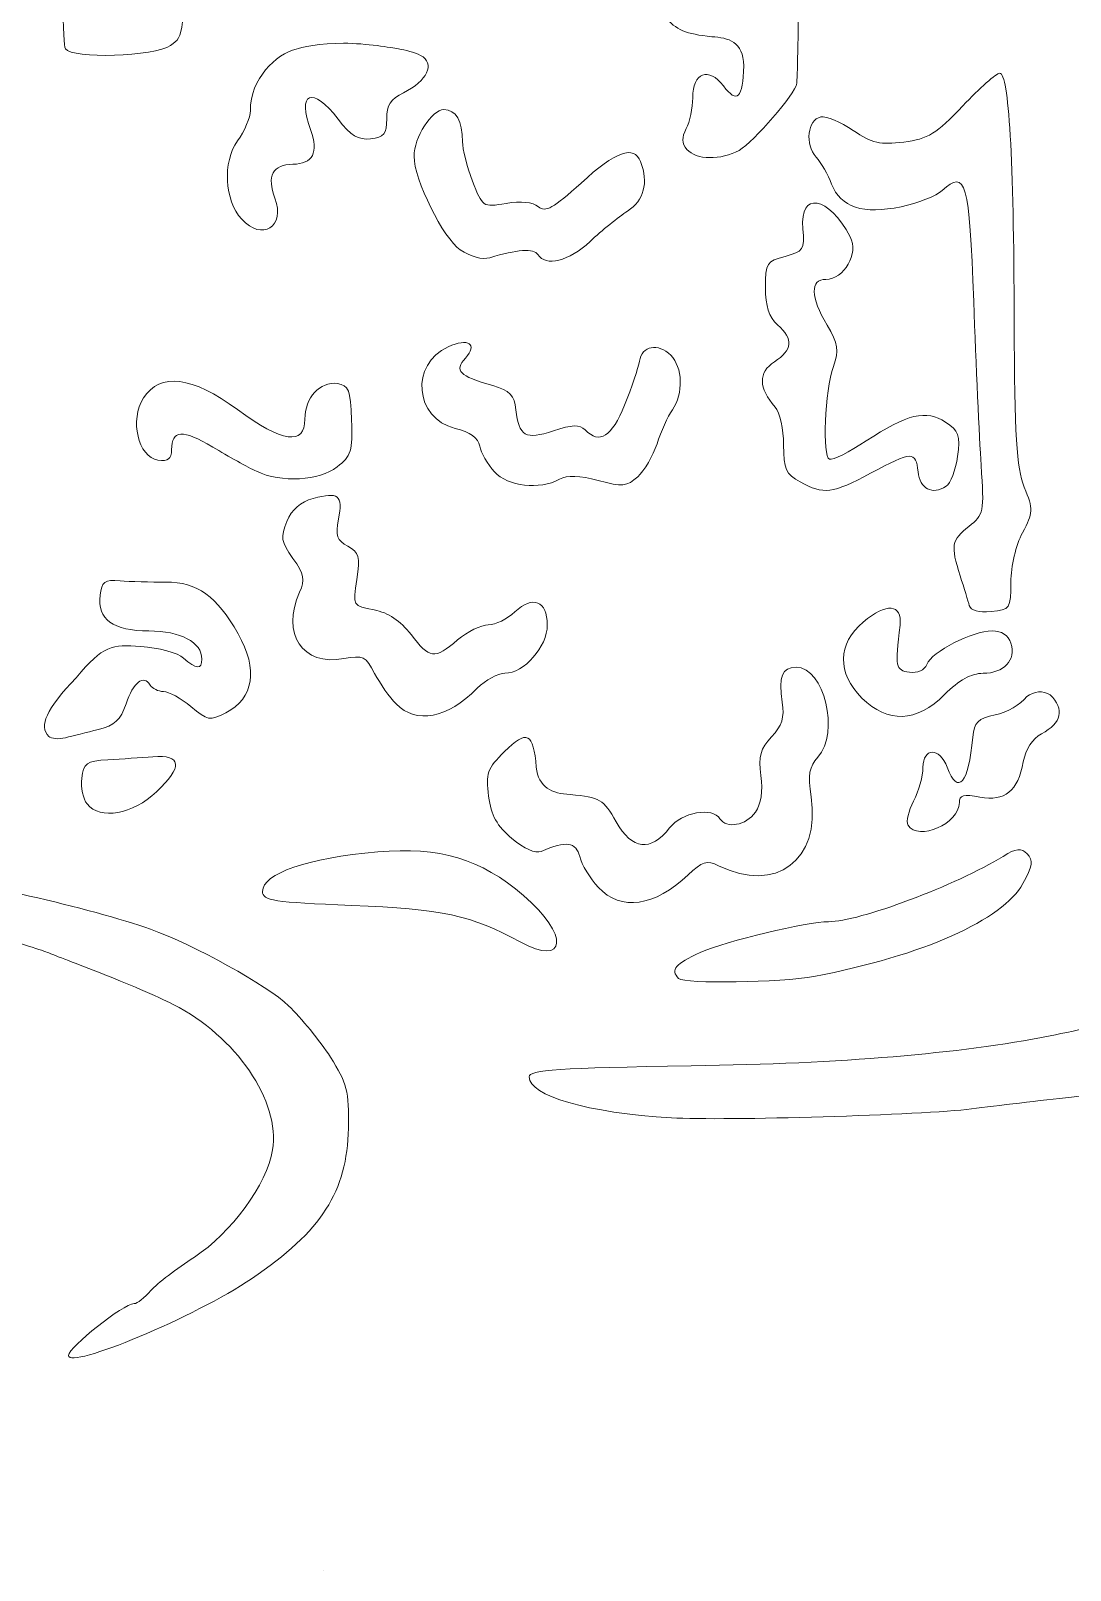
# Model space of a CAD drawing. Header units: millimetres. Extents: x -6423 to -1759, y 6 to 2012.
# Drawn here: x -5835 to -5750.6, y 46.8 to 171.8 of the extents above; entities that cross this region are included whole.
import ezdxf

# ---------------------------------------------------------------- set-up
doc = ezdxf.new("R2010")
doc.units = ezdxf.units.MM
doc.header["$MEASUREMENT"] = 0
doc.layers.add('layer 1', color=7, linetype='Continuous')

msp = doc.modelspace()

# ---------------------------------------------------------------- linework, layer by layer
at = {"layer": 'layer 1', "color": 177, "lineweight": 9}
for points, knots in [([(-5809.8032, 179.829), (-5809.2619, 178.4045), (-5808.9521, 176.4328), (-5808.817, 175.3983), (-5808.817, 175.3983), (-5808.8649, 175.5394), (-5808.1431, 173.6456), (-5809.9993, 173.0188), (-5809.9993, 173.0188), (-5811.7541, 172.4261), (-5812.2944, 175.1845), (-5812.3603, 175.3575), (-5812.3603, 175.3575), (-5814.4569, 180.8478), (-5820.4694, 192.5842), (-5821.9129, 192.9167), (-5821.9129, 192.9167), (-5822.762, 193.1124), (-5822.7747, 192.8994), (-5822.6425, 180.8694), (-5822.6425, 180.8694), (-5822.54, 171.5501), (-5822.5517, 171.4342), (-5823.6656, 170.6539), (-5823.6656, 170.6539), (-5824.9691, 169.741), (-5831.6921, 169.5294), (-5832.2206, 170.3848), (-5832.2206, 170.3848), (-5832.3975, 170.6706), (-5832.5156, 176.3753), (-5832.483, 183.0617), (-5832.483, 183.0617), (-5832.4309, 193.7846), (-5832.3273, 195.2919), (-5831.6045, 195.8347), (-5831.6045, 195.8347), (-5830.614, 196.5781), (-5825.3772, 196.6515), (-5824.0481, 195.9403), (-5824.0481, 195.9403), (-5823.4387, 195.6142), (-5823.0959, 195.6053), (-5823.0959, 195.9162), (-5823.0959, 195.9162), (-5823.0959, 197.0985), (-5824.2275, 201.6635), (-5824.6256, 202.0868), (-5824.6256, 202.0868), (-5824.8674, 202.3442), (-5825.0652, 203.2503), (-5825.0652, 204.1004), (-5825.0652, 204.1004), (-5825.0652, 206.5497), (-5826.9207, 213.1539), (-5828.2423, 215.4093), (-5828.2423, 215.4093), (-5828.906, 216.5416), (-5830.4772, 218.2223), (-5831.7335, 219.144), (-5831.7335, 219.144), (-5834.9574, 221.5086), (-5837.6896, 224.3369), (-5839.6533, 227.3428), (-5839.6533, 227.3428), (-5840.5821, 228.7643), (-5841.5407, 229.9275), (-5841.7835, 229.9275), (-5841.7835, 229.9275), (-5842.0267, 229.9275), (-5844.0059, 227.4349), (-5846.1819, 224.3886), (-5846.1819, 224.3886), (-5848.3579, 221.3427), (-5851.0323, 217.6019), (-5852.1249, 216.0761), (-5852.1249, 216.0761), (-5853.2179, 214.5499), (-5854.1119, 213.0933), (-5854.1119, 212.8387), (-5854.1119, 212.8387), (-5854.1119, 212.5838), (-5854.6905, 211.8387), (-5855.3977, 211.1821), (-5855.3977, 211.1821), (-5856.1053, 210.5256), (-5857.5177, 208.7406), (-5858.5366, 207.2151), (-5858.5366, 207.2151), (-5860.9447, 203.6105), (-5865.9812, 197.6806), (-5866.6346, 197.6806), (-5866.6346, 197.6806), (-5866.915, 197.6806), (-5867.2128, 198.0344), (-5867.2961, 198.4666), (-5867.2961, 198.4666), (-5867.4323, 199.1745), (-5865.8898, 201.6213), (-5859.4133, 210.9733), (-5859.4133, 210.9733), (-5858.2884, 212.598), (-5855.3176, 217.0287), (-5852.8119, 220.8194), (-5852.8119, 220.8194), (-5850.3059, 224.6102), (-5847.1366, 229.3014), (-5845.7682, 231.2441), (-5845.7682, 231.2441), (-5843.0537, 235.0994), (-5843.0172, 235.21), (-5843.8521, 237.0428), (-5843.8521, 237.0428), (-5844.5831, 238.647), (-5845.0539, 238.6243), (-5845.9309, 236.9429), (-5845.9309, 236.9429), (-5847.1086, 234.685), (-5854.1928, 225.366), (-5856.9001, 222.5136), (-5856.9001, 222.5136), (-5860.5239, 218.6952), (-5865.9235, 212.229), (-5867.0136, 210.4018), (-5867.0136, 210.4018), (-5868.1104, 208.5633), (-5869.3034, 207.9834), (-5870.1793, 208.8629), (-5870.1793, 208.8629), (-5870.693, 209.3784), (-5870.3789, 210.148), (-5868.4919, 212.9968), (-5868.4919, 212.9968), (-5867.2167, 214.9222), (-5865.3134, 217.8022), (-5864.2622, 219.3968), (-5864.2622, 219.3968), (-5863.2111, 220.9917), (-5861.7938, 222.8965), (-5861.1128, 223.6296), (-5861.1128, 223.6296), (-5860.4318, 224.3631), (-5858.9655, 226.3005), (-5857.8548, 227.9355), (-5857.8548, 227.9355), (-5851.2748, 237.6179), (-5848.1955, 242.3126), (-5846.7622, 244.8474), (-5846.7622, 244.8474), (-5845.3623, 247.3236), (-5844.9727, 247.6859), (-5843.8499, 247.5551), (-5843.8499, 247.5551), (-5842.8041, 247.4335), (-5842.4901, 247.0719), (-5842.2224, 245.6815), (-5842.2224, 245.6815), (-5841.8413, 243.6995), (-5840.9238, 241.0637), (-5838.7946, 235.835), (-5838.7946, 235.835), (-5836.0075, 228.9895), (-5835.3314, 227.9777), (-5831.4652, 224.8651), (-5831.4652, 224.8651), (-5824.5895, 219.3291), (-5821.552, 214.7875), (-5820.675, 208.7314), (-5820.675, 208.7314), (-5818.9726, 196.9766), (-5818.666, 195.9446), (-5815.8515, 192.5115), (-5815.8515, 192.5115), (-5813.4703, 189.6063), (-5810.7884, 184.7247), (-5810.7877, 183.2946), (-5810.7877, 183.2946), (-5810.7877, 182.8129), (-5810.3446, 181.2534), (-5809.8032, 179.829)], [0, 0, 0, 0, 0.02173913, 0.02173913, 0.02173913, 0.02173913, 0.04347826, 0.04347826, 0.04347826, 0.04347826, 0.06521739, 0.06521739, 0.06521739, 0.06521739, 0.08695652, 0.08695652, 0.08695652, 0.08695652, 0.10869565, 0.10869565, 0.10869565, 0.10869565, 0.13043478, 0.13043478, 0.13043478, 0.13043478, 0.15217391, 0.15217391, 0.15217391, 0.15217391, 0.17391304, 0.17391304, 0.17391304, 0.17391304, 0.19565217, 0.19565217, 0.19565217, 0.19565217, 0.2173913, 0.2173913, 0.2173913, 0.2173913, 0.23913043, 0.23913043, 0.23913043, 0.23913043, 0.26086957, 0.26086957, 0.26086957, 0.26086957, 0.2826087, 0.2826087, 0.2826087, 0.2826087, 0.30434783, 0.30434783, 0.30434783, 0.30434783, 0.32608696, 0.32608696, 0.32608696, 0.32608696, 0.34782609, 0.34782609, 0.34782609, 0.34782609, 0.36956522, 0.36956522, 0.36956522, 0.36956522, 0.39130435, 0.39130435, 0.39130435, 0.39130435, 0.41304348, 0.41304348, 0.41304348, 0.41304348, 0.43478261, 0.43478261, 0.43478261, 0.43478261, 0.45652174, 0.45652174, 0.45652174, 0.45652174, 0.47826087, 0.47826087, 0.47826087, 0.47826087, 0.5, 0.5, 0.5, 0.5, 0.52173913, 0.52173913, 0.52173913, 0.52173913, 0.54347826, 0.54347826, 0.54347826, 0.54347826, 0.56521739, 0.56521739, 0.56521739, 0.56521739, 0.58695652, 0.58695652, 0.58695652, 0.58695652, 0.60869565, 0.60869565, 0.60869565, 0.60869565, 0.63043478, 0.63043478, 0.63043478, 0.63043478, 0.65217391, 0.65217391, 0.65217391, 0.65217391, 0.67391304, 0.67391304, 0.67391304, 0.67391304, 0.69565217, 0.69565217, 0.69565217, 0.69565217, 0.7173913, 0.7173913, 0.7173913, 0.7173913, 0.73913043, 0.73913043, 0.73913043, 0.73913043, 0.76086957, 0.76086957, 0.76086957, 0.76086957, 0.7826087, 0.7826087, 0.7826087, 0.7826087, 0.80434783, 0.80434783, 0.80434783, 0.80434783, 0.82608696, 0.82608696, 0.82608696, 0.82608696, 0.84782609, 0.84782609, 0.84782609, 0.84782609, 0.86956522, 0.86956522, 0.86956522, 0.86956522, 0.89130435, 0.89130435, 0.89130435, 0.89130435, 0.91304348, 0.91304348, 0.91304348, 0.91304348, 0.93478261, 0.93478261, 0.93478261, 0.93478261, 0.95652174, 0.95652174, 0.95652174, 0.95652174, 1, 1, 1, 1]), ([(-5781.7151, 162.2028), (-5782.1427, 162.7175), (-5782.159, 163.1773), (-5781.7758, 163.8934), (-5781.7758, 163.8934), (-5781.4861, 164.4344), (-5781.2493, 165.5632), (-5781.2493, 166.4019), (-5781.2493, 166.4019), (-5781.2493, 168.4357), (-5779.9461, 168.9391), (-5778.7582, 167.3644), (-5778.7582, 167.3644), (-5777.6354, 165.8758), (-5777.1611, 166.3463), (-5777.1072, 169.0019), (-5777.1072, 169.0019), (-5777.1533, 170.9609), (-5778.3136, 171.2782), (-5779.7083, 171.3612), (-5779.7083, 171.3612), (-5781.7977, 171.571), (-5782.5975, 171.9121), (-5783.5235, 172.9887), (-5783.5235, 172.9887), (-5785.1968, 174.9339), (-5785.0507, 176.5551), (-5783.0952, 177.7473), (-5783.0952, 177.7473), (-5780.1322, 179.5542), (-5777.7432, 178.6708), (-5779.7671, 176.5168), (-5779.7671, 176.5168), (-5780.128, 176.1325), (-5780.3279, 176.0712), (-5780.3223, 175.4082), (-5780.3223, 175.4082), (-5780.2701, 175.0169), (-5780.0128, 174.6694), (-5779.5941, 174.5415), (-5779.5941, 174.5415), (-5778.9035, 174.0887), (-5778.141, 173.8406), (-5777.8999, 173.9898), (-5777.8999, 173.9898), (-5777.6588, 174.1387), (-5777.3235, 176.3601), (-5777.1547, 178.926), (-5777.1547, 178.926), (-5776.4953, 188.9657), (-5770.4935, 200.767), (-5761.0643, 210.5638), (-5761.0643, 210.5638), (-5755.4531, 216.3941), (-5754.2421, 217.3945), (-5753.5873, 216.7397), (-5753.5873, 216.7397), (-5752.8113, 215.9637), (-5753.5164, 213.8353), (-5755.1408, 212.0496), (-5755.1408, 212.0496), (-5760.4417, 206.2218), (-5766.9718, 197.4942), (-5766.9718, 196.2374), (-5766.9718, 196.2374), (-5766.9718, 196.1073), (-5767.6223, 194.8977), (-5768.4175, 193.5492), (-5768.4175, 193.5492), (-5769.2123, 192.201), (-5770.4719, 189.2557), (-5771.216, 187.0046), (-5771.216, 187.0046), (-5772.4291, 183.3351), (-5772.5766, 182.1467), (-5772.6418, 175.5266), (-5772.6418, 175.5266), (-5772.6815, 171.465), (-5772.7517, 167.8859), (-5772.7971, 167.5732), (-5772.7971, 167.5732), (-5772.9212, 166.7174), (-5776.2876, 162.8111), (-5777.4887, 162.1283), (-5777.4887, 162.1283), (-5778.928, 161.3108), (-5781.0054, 161.3473), (-5781.7151, 162.2028)], [0, 0, 0, 0, 0.04347826, 0.04347826, 0.04347826, 0.04347826, 0.08695652, 0.08695652, 0.08695652, 0.08695652, 0.13043478, 0.13043478, 0.13043478, 0.13043478, 0.17391304, 0.17391304, 0.17391304, 0.17391304, 0.2173913, 0.2173913, 0.2173913, 0.2173913, 0.26086957, 0.26086957, 0.26086957, 0.26086957, 0.30434783, 0.30434783, 0.30434783, 0.30434783, 0.34782609, 0.34782609, 0.34782609, 0.34782609, 0.39130435, 0.39130435, 0.39130435, 0.39130435, 0.43478261, 0.43478261, 0.43478261, 0.43478261, 0.47826087, 0.47826087, 0.47826087, 0.47826087, 0.52173913, 0.52173913, 0.52173913, 0.52173913, 0.56521739, 0.56521739, 0.56521739, 0.56521739, 0.60869565, 0.60869565, 0.60869565, 0.60869565, 0.65217391, 0.65217391, 0.65217391, 0.65217391, 0.69565217, 0.69565217, 0.69565217, 0.69565217, 0.73913043, 0.73913043, 0.73913043, 0.73913043, 0.7826087, 0.7826087, 0.7826087, 0.7826087, 0.82608696, 0.82608696, 0.82608696, 0.82608696, 0.86956522, 0.86956522, 0.86956522, 0.86956522, 0.91304348, 0.91304348, 0.91304348, 0.91304348, 1, 1, 1, 1]), ([(-5815.1946, 158.2316), (-5814.3215, 155.935), (-5816.2511, 154.7212), (-5817.8921, 156.5342), (-5817.8921, 156.5342), (-5819.2949, 158.0844), (-5819.4601, 161.1648), (-5818.2328, 162.8884), (-5818.2328, 162.8884), (-5817.6581, 163.6952), (-5817.1884, 164.8052), (-5817.1884, 165.3551), (-5817.1884, 165.3551), (-5817.1884, 167.9302), (-5815.1305, 169.9538), (-5813.4607, 170.3572), (-5813.4607, 170.3572), (-5813.1668, 170.471), (-5811.4524, 170.8482), (-5809.6253, 170.8322), (-5809.6253, 170.8322), (-5807.7304, 170.8156), (-5805.7345, 170.4738), (-5805.1648, 170.3785), (-5805.1648, 170.3785), (-5804.598, 170.2554), (-5803.8652, 170.1122), (-5803.3646, 169.8442), (-5803.3646, 169.8442), (-5802.1412, 169.1894), (-5802.8035, 167.7469), (-5804.7611, 166.8018), (-5804.7611, 166.8018), (-5805.7845, 166.3076), (-5806.111, 165.7954), (-5806.111, 164.6843), (-5806.111, 164.6843), (-5806.111, 163.4645), (-5806.3301, 163.1933), (-5807.4185, 163.0674), (-5807.4185, 163.0674), (-5808.4309, 162.9504), (-5809.0272, 163.3113), (-5810.0617, 164.6673), (-5810.0617, 164.6673), (-5812.1345, 167.385), (-5813.4536, 166.8376), (-5812.2788, 163.7474), (-5812.2788, 163.7474), (-5811.6077, 161.9826), (-5812.1299, 161.0035), (-5813.7418, 161.0035), (-5813.7418, 161.0035), (-5815.3619, 161.0035), (-5815.8756, 160.0229), (-5815.1946, 158.2316)], [0, 0, 0, 0, 0.06666667, 0.06666667, 0.06666667, 0.06666667, 0.13333333, 0.13333333, 0.13333333, 0.13333333, 0.2, 0.2, 0.2, 0.2, 0.26666667, 0.26666667, 0.26666667, 0.26666667, 0.33333333, 0.33333333, 0.33333333, 0.33333333, 0.4, 0.4, 0.4, 0.4, 0.46666667, 0.46666667, 0.46666667, 0.46666667, 0.53333333, 0.53333333, 0.53333333, 0.53333333, 0.6, 0.6, 0.6, 0.6, 0.66666667, 0.66666667, 0.66666667, 0.66666667, 0.73333333, 0.73333333, 0.73333333, 0.73333333, 0.8, 0.8, 0.8, 0.8, 0.86666667, 0.86666667, 0.86666667, 0.86666667, 1, 1, 1, 1]), ([(-5757.0062, 124.6638), (-5758.0219, 124.5659), (-5758.6731, 124.7464), (-5758.7826, 125.1558), (-5758.7826, 125.1558), (-5758.878, 125.5118), (-5759.2088, 126.5941), (-5759.5179, 127.5608), (-5759.5179, 127.5608), (-5760.312, 130.0456), (-5760.2397, 130.4582), (-5758.816, 131.5781), (-5758.816, 131.5781), (-5757.5982, 132.5364), (-5757.5621, 132.7172), (-5757.8198, 136.5725), (-5757.8198, 136.5725), (-5757.9666, 138.7722), (-5758.2388, 144.7467), (-5758.4242, 149.8492), (-5758.4242, 149.8492), (-5758.7794, 159.6156), (-5759.0592, 160.6025), (-5760.9799, 158.8644), (-5760.9799, 158.8644), (-5761.4546, 158.4347), (-5762.957, 157.8444), (-5764.3183, 157.5523), (-5764.3183, 157.5523), (-5767.3926, 156.8929), (-5769.2481, 157.4977), (-5769.9692, 159.3936), (-5769.9692, 159.3936), (-5770.2538, 160.1427), (-5770.8214, 161.1251), (-5771.2305, 161.5771), (-5771.2305, 161.5771), (-5772.159, 162.603), (-5771.9197, 164.634), (-5770.8459, 164.8385), (-5770.8459, 164.8385), (-5770.4042, 164.9226), (-5769.2208, 164.4337), (-5768.2158, 163.7516), (-5768.2158, 163.7516), (-5766.6804, 162.7097), (-5766.0221, 162.558), (-5764.0957, 162.8022), (-5764.0957, 162.8022), (-5762.1253, 163.0518), (-5761.4524, 163.4652), (-5759.3119, 165.7404), (-5759.3119, 165.7404), (-5757.9417, 167.1967), (-5756.5889, 168.3879), (-5756.3053, 168.3879), (-5756.3053, 168.3879), (-5755.5655, 168.3879), (-5755.1663, 161.5632), (-5755.1277, 148.2581), (-5755.1277, 148.2581), (-5755.1004, 138.9218), (-5754.9454, 136.3725), (-5754.3084, 134.7804), (-5754.3084, 134.7804), (-5753.5706, 132.9363), (-5753.5802, 132.7101), (-5754.4629, 131.0645), (-5754.4629, 131.0645), (-5754.9947, 130.0732), (-5755.4028, 128.3365), (-5755.4028, 127.0652), (-5755.4028, 127.0652), (-5755.4028, 124.8889), (-5755.4531, 124.8134), (-5757.0062, 124.6638)], [0, 0, 0, 0, 0.05, 0.05, 0.05, 0.05, 0.1, 0.1, 0.1, 0.1, 0.15, 0.15, 0.15, 0.15, 0.2, 0.2, 0.2, 0.2, 0.25, 0.25, 0.25, 0.25, 0.3, 0.3, 0.3, 0.3, 0.35, 0.35, 0.35, 0.35, 0.4, 0.4, 0.4, 0.4, 0.45, 0.45, 0.45, 0.45, 0.5, 0.5, 0.5, 0.5, 0.55, 0.55, 0.55, 0.55, 0.6, 0.6, 0.6, 0.6, 0.65, 0.65, 0.65, 0.65, 0.7, 0.7, 0.7, 0.7, 0.75, 0.75, 0.75, 0.75, 0.8, 0.8, 0.8, 0.8, 0.85, 0.85, 0.85, 0.85, 0.9, 0.9, 0.9, 0.9, 1, 1, 1, 1]), ([(-5797.7418, 153.4074), (-5798.3313, 153.2259), (-5799.291, 153.4822), (-5800.134, 154.0462), (-5800.134, 154.0462), (-5801.5223, 154.9757), (-5803.8886, 159.7574), (-5803.8936, 161.643), (-5803.8936, 161.643), (-5803.8982, 163.1592), (-5802.4458, 165.4341), (-5801.4741, 165.4341), (-5801.4741, 165.4341), (-5800.4892, 165.4341), (-5799.9571, 164.5191), (-5799.9571, 162.8256), (-5799.9571, 162.8256), (-5799.9571, 162.2478), (-5799.5895, 160.8124), (-5799.1403, 159.6358), (-5799.1403, 159.6358), (-5798.3317, 157.5179), (-5798.3047, 157.5002), (-5796.4156, 157.8193), (-5796.4156, 157.8193), (-5795.2014, 158.0245), (-5794.2477, 157.926), (-5793.7925, 157.5481), (-5793.7925, 157.5481), (-5793.2073, 157.0627), (-5792.5762, 157.4126), (-5790.3237, 159.4713), (-5790.3237, 159.4713), (-5787.5025, 162.0496), (-5786.0143, 162.5846), (-5785.4868, 161.2091), (-5785.4868, 161.2091), (-5784.8288, 159.4947), (-5785.2042, 158.0614), (-5786.5372, 157.1992), (-5786.5372, 157.1992), (-5787.2792, 156.7192), (-5788.6546, 155.6064), (-5789.5934, 154.7262), (-5789.5934, 154.7262), (-5791.3007, 153.1263), (-5793.2044, 152.6498), (-5793.8326, 153.6658), (-5793.8326, 153.6658), (-5794.1481, 154.1767), (-5795.5435, 154.0845), (-5797.7418, 153.4074)], [0, 0, 0, 0, 0.07142857, 0.07142857, 0.07142857, 0.07142857, 0.14285714, 0.14285714, 0.14285714, 0.14285714, 0.21428571, 0.21428571, 0.21428571, 0.21428571, 0.28571429, 0.28571429, 0.28571429, 0.28571429, 0.35714286, 0.35714286, 0.35714286, 0.35714286, 0.42857143, 0.42857143, 0.42857143, 0.42857143, 0.5, 0.5, 0.5, 0.5, 0.57142857, 0.57142857, 0.57142857, 0.57142857, 0.64285714, 0.64285714, 0.64285714, 0.64285714, 0.71428571, 0.71428571, 0.71428571, 0.71428571, 0.78571429, 0.78571429, 0.78571429, 0.78571429, 0.85714286, 0.85714286, 0.85714286, 0.85714286, 1, 1, 1, 1]), ([(-5766.8045, 135.8953), (-5769.9213, 134.232), (-5770.5892, 134.1497), (-5772.5107, 135.1924), (-5772.5107, 135.1924), (-5773.6876, 135.8308), (-5773.8645, 136.2254), (-5773.8645, 138.2106), (-5773.8645, 138.2106), (-5773.8645, 139.467), (-5774.1705, 140.8447), (-5774.5448, 141.2718), (-5774.5448, 141.2718), (-5775.9143, 142.837), (-5775.9384, 144.0827), (-5774.6157, 144.9495), (-5774.6157, 144.9495), (-5773.1158, 145.9322), (-5773.0438, 146.7689), (-5774.3569, 147.9568), (-5774.3569, 147.9568), (-5775.0518, 148.5861), (-5775.3414, 149.4734), (-5775.3414, 150.973), (-5775.3414, 150.973), (-5775.3414, 152.9561), (-5775.2347, 153.1263), (-5773.7415, 153.518), (-5773.7415, 153.518), (-5772.2579, 153.9076), (-5772.1533, 154.07), (-5772.3029, 155.7482), (-5772.3029, 155.7482), (-5772.5787, 158.836), (-5770.24, 158.4421), (-5768.4515, 155.0998), (-5768.4515, 155.0998), (-5767.7407, 153.7718), (-5768.9578, 151.6494), (-5770.4297, 151.6494), (-5770.4297, 151.6494), (-5771.7272, 151.6494), (-5771.6924, 150.2271), (-5770.3386, 147.9324), (-5770.3386, 147.9324), (-5769.4339, 146.3991), (-5769.3559, 145.8961), (-5769.8185, 144.5812), (-5769.8185, 144.5812), (-5770.5219, 142.581), (-5770.7466, 137.2354), (-5770.1354, 137.0319), (-5770.1354, 137.0319), (-5769.8767, 136.9454), (-5768.5327, 137.6204), (-5767.1494, 138.5318), (-5767.1494, 138.5318), (-5763.8376, 140.7128), (-5762.277, 141.0811), (-5760.708, 140.053), (-5760.708, 140.053), (-5759.6303, 139.3469), (-5759.5055, 138.9863), (-5759.738, 137.2517), (-5759.738, 137.2517), (-5759.8848, 136.157), (-5760.2989, 135.0718), (-5760.6576, 134.8403), (-5760.6576, 134.8403), (-5761.7899, 134.1108), (-5762.7819, 134.6237), (-5762.9432, 136.0226), (-5762.9432, 136.0226), (-5763.1388, 137.7161), (-5763.4093, 137.7072), (-5766.8045, 135.8953)], [0, 0, 0, 0, 0.05, 0.05, 0.05, 0.05, 0.1, 0.1, 0.1, 0.1, 0.15, 0.15, 0.15, 0.15, 0.2, 0.2, 0.2, 0.2, 0.25, 0.25, 0.25, 0.25, 0.3, 0.3, 0.3, 0.3, 0.35, 0.35, 0.35, 0.35, 0.4, 0.4, 0.4, 0.4, 0.45, 0.45, 0.45, 0.45, 0.5, 0.5, 0.5, 0.5, 0.55, 0.55, 0.55, 0.55, 0.6, 0.6, 0.6, 0.6, 0.65, 0.65, 0.65, 0.65, 0.7, 0.7, 0.7, 0.7, 0.75, 0.75, 0.75, 0.75, 0.8, 0.8, 0.8, 0.8, 0.85, 0.85, 0.85, 0.85, 0.9, 0.9, 0.9, 0.9, 1, 1, 1, 1]), ([(-5792.0718, 135.4075), (-5793.7163, 134.5273), (-5796.2564, 134.8208), (-5797.3607, 136.0184), (-5797.3607, 136.0184), (-5797.9222, 136.6278), (-5798.4618, 137.569), (-5798.5593, 138.1107), (-5798.5593, 138.1107), (-5798.6791, 138.7747), (-5799.3275, 139.2416), (-5800.5513, 139.545), (-5800.5513, 139.545), (-5803.8546, 140.3632), (-5804.2297, 144.7584), (-5801.1178, 146.1761), (-5801.1178, 146.1761), (-5799.4845, 146.9206), (-5798.6791, 146.3895), (-5799.7111, 145.2494), (-5799.7111, 145.2494), (-5800.647, 144.215), (-5800.268, 143.8339), (-5797.4957, 143.0206), (-5797.4957, 143.0206), (-5796.0908, 142.6087), (-5795.7427, 142.245), (-5795.6115, 141.0517), (-5795.6115, 141.0517), (-5795.3744, 138.8934), (-5794.8401, 138.5932), (-5792.5723, 139.3415), (-5792.5723, 139.3415), (-5791.0462, 139.8453), (-5790.4375, 139.8648), (-5789.9975, 139.4252), (-5789.9975, 139.4252), (-5788.8039, 138.2316), (-5787.835, 138.8378), (-5786.7889, 141.4338), (-5786.7889, 141.4338), (-5786.216, 142.8554), (-5785.6743, 144.4589), (-5785.585, 144.9974), (-5785.585, 144.9974), (-5785.3761, 146.2566), (-5784.056, 146.5086), (-5783.0321, 145.4848), (-5783.0321, 145.4848), (-5782.0597, 144.5124), (-5781.9966, 142.3666), (-5782.9024, 141.051), (-5782.9024, 141.051), (-5783.27, 140.5171), (-5783.8323, 139.2759), (-5784.1517, 138.2932), (-5784.1517, 138.2932), (-5784.4711, 137.3106), (-5785.1773, 136.1042), (-5785.7207, 135.6125), (-5785.7207, 135.6125), (-5786.5953, 134.8208), (-5786.9629, 134.7861), (-5788.9262, 135.3111), (-5788.9262, 135.3111), (-5790.4545, 135.7202), (-5791.4319, 135.75), (-5792.0718, 135.4075)], [0, 0, 0, 0, 0.05555556, 0.05555556, 0.05555556, 0.05555556, 0.11111111, 0.11111111, 0.11111111, 0.11111111, 0.16666667, 0.16666667, 0.16666667, 0.16666667, 0.22222222, 0.22222222, 0.22222222, 0.22222222, 0.27777778, 0.27777778, 0.27777778, 0.27777778, 0.33333333, 0.33333333, 0.33333333, 0.33333333, 0.38888889, 0.38888889, 0.38888889, 0.38888889, 0.44444444, 0.44444444, 0.44444444, 0.44444444, 0.5, 0.5, 0.5, 0.5, 0.55555556, 0.55555556, 0.55555556, 0.55555556, 0.61111111, 0.61111111, 0.61111111, 0.61111111, 0.66666667, 0.66666667, 0.66666667, 0.66666667, 0.72222222, 0.72222222, 0.72222222, 0.72222222, 0.77777778, 0.77777778, 0.77777778, 0.77777778, 0.83333333, 0.83333333, 0.83333333, 0.83333333, 0.88888889, 0.88888889, 0.88888889, 0.88888889, 1, 1, 1, 1]), ([(-5810.1372, 136.4069), (-5811.5712, 135.2789), (-5814.6763, 135.114), (-5816.696, 136.0588), (-5816.696, 136.0588), (-5817.3727, 136.3754), (-5818.9723, 137.2606), (-5820.2503, 138.0259), (-5820.2503, 138.0259), (-5822.6999, 139.4933), (-5823.5883, 139.4334), (-5823.5883, 137.8012), (-5823.5883, 137.8012), (-5823.5883, 137.0564), (-5823.8624, 136.8504), (-5824.6958, 136.9688), (-5824.6958, 136.9688), (-5826.3049, 137.1971), (-5827.0189, 140.2636), (-5825.871, 142.0156), (-5825.871, 142.0156), (-5824.5051, 144.1001), (-5821.9108, 143.7775), (-5818.2257, 141.0644), (-5818.2257, 141.0644), (-5814.5976, 138.3939), (-5812.7574, 138.1334), (-5812.7574, 140.2909), (-5812.7574, 140.2909), (-5812.7574, 142.0432), (-5811.5297, 143.3854), (-5810.1113, 143.183), (-5810.1113, 143.183), (-5809.1985, 143.0529), (-5809.052, 142.6753), (-5808.9631, 140.2221), (-5808.9631, 140.2221), (-5808.8723, 137.7211), (-5809.0017, 137.2999), (-5810.1372, 136.4069)], [0, 0, 0, 0, 0.09090909, 0.09090909, 0.09090909, 0.09090909, 0.18181818, 0.18181818, 0.18181818, 0.18181818, 0.27272727, 0.27272727, 0.27272727, 0.27272727, 0.36363636, 0.36363636, 0.36363636, 0.36363636, 0.45454545, 0.45454545, 0.45454545, 0.45454545, 0.54545455, 0.54545455, 0.54545455, 0.54545455, 0.63636364, 0.63636364, 0.63636364, 0.63636364, 0.72727273, 0.72727273, 0.72727273, 0.72727273, 0.81818182, 0.81818182, 0.81818182, 0.81818182, 1, 1, 1, 1]), ([(-5798.7596, 118.4297), (-5801.2092, 115.9797), (-5803.688, 115.5026), (-5805.3464, 117.1613), (-5805.3464, 117.1613), (-5805.8735, 117.6885), (-5806.6591, 118.8041), (-5807.0916, 119.6408), (-5807.0916, 119.6408), (-5807.8052, 121.0209), (-5808.0367, 121.1325), (-5809.5817, 120.8425), (-5809.5817, 120.8425), (-5812.9573, 120.2094), (-5814.7277, 122.8551), (-5813.1885, 126.2332), (-5813.1885, 126.2332), (-5812.7248, 127.251), (-5812.8127, 127.6977), (-5813.7309, 128.987), (-5813.7309, 128.987), (-5814.6948, 130.3409), (-5814.7543, 130.7014), (-5814.224, 131.9816), (-5814.224, 131.9816), (-5813.8198, 132.9572), (-5813.1137, 133.5747), (-5812.0817, 133.8551), (-5812.0817, 133.8551), (-5810.0223, 134.4149), (-5809.6579, 134.1171), (-5810.0227, 132.173), (-5810.0227, 132.173), (-5810.2762, 130.8223), (-5810.145, 130.4338), (-5809.2793, 129.9704), (-5809.2793, 129.9704), (-5808.3643, 129.4809), (-5808.2696, 129.1292), (-5808.5493, 127.2634), (-5808.5493, 127.2634), (-5808.8709, 125.1193), (-5808.8705, 125.1186), (-5807.1412, 124.7942), (-5807.1412, 124.7942), (-5805.9806, 124.5766), (-5804.9918, 123.9197), (-5804.1361, 122.7977), (-5804.1361, 122.7977), (-5802.6117, 120.7989), (-5802.2596, 120.7578), (-5800.3598, 122.3566), (-5800.3598, 122.3566), (-5799.5551, 123.0334), (-5798.4299, 123.5875), (-5797.8588, 123.5875), (-5797.8588, 123.5875), (-5797.2877, 123.5875), (-5796.3191, 124.0586), (-5795.7062, 124.6344), (-5795.7062, 124.6344), (-5794.246, 126.006), (-5793.0647, 125.5348), (-5793.0647, 123.5804), (-5793.0647, 123.5804), (-5793.0647, 121.8075), (-5794.9571, 119.6489), (-5796.5109, 119.6489), (-5796.5109, 119.6489), (-5797.0771, 119.6489), (-5798.0892, 119.1001), (-5798.7596, 118.4297)], [0, 0, 0, 0, 0.05263158, 0.05263158, 0.05263158, 0.05263158, 0.10526316, 0.10526316, 0.10526316, 0.10526316, 0.15789474, 0.15789474, 0.15789474, 0.15789474, 0.21052632, 0.21052632, 0.21052632, 0.21052632, 0.26315789, 0.26315789, 0.26315789, 0.26315789, 0.31578947, 0.31578947, 0.31578947, 0.31578947, 0.36842105, 0.36842105, 0.36842105, 0.36842105, 0.42105263, 0.42105263, 0.42105263, 0.42105263, 0.47368421, 0.47368421, 0.47368421, 0.47368421, 0.52631579, 0.52631579, 0.52631579, 0.52631579, 0.57894737, 0.57894737, 0.57894737, 0.57894737, 0.63157895, 0.63157895, 0.63157895, 0.63157895, 0.68421053, 0.68421053, 0.68421053, 0.68421053, 0.73684211, 0.73684211, 0.73684211, 0.73684211, 0.78947368, 0.78947368, 0.78947368, 0.78947368, 0.84210526, 0.84210526, 0.84210526, 0.84210526, 0.89473684, 0.89473684, 0.89473684, 0.89473684, 1, 1, 1, 1]), ([(-5832.2096, 114.4171), (-5832.7545, 114.2774), (-5833.3639, 114.327), (-5833.5635, 114.5266), (-5833.5635, 114.5266), (-5834.4058, 115.3689), (-5833.7752, 116.7217), (-5831.3422, 119.2919), (-5831.3422, 119.2919), (-5829.1254, 121.9525), (-5828.4345, 121.9816), (-5826.1011, 121.8316), (-5826.1011, 121.8316), (-5824.6402, 121.7267), (-5823.0718, 121.3034), (-5822.6163, 120.8911), (-5822.6163, 120.8911), (-5821.5939, 119.9658), (-5821.1266, 119.9382), (-5821.1266, 120.8035), (-5821.1266, 120.8035), (-5821.1266, 122.1624), (-5822.8814, 123.0951), (-5825.4382, 123.0951), (-5825.4382, 123.0951), (-5828.3515, 123.0951), (-5829.627, 124.0264), (-5829.3998, 125.9879), (-5829.3998, 125.9879), (-5829.2715, 127.0936), (-5829.0371, 127.2627), (-5827.773, 127.1624), (-5827.773, 127.1624), (-5826.9608, 127.0979), (-5825.2857, 127.0514), (-5824.051, 127.0596), (-5824.051, 127.0596), (-5821.5159, 127.0755), (-5819.8972, 125.9195), (-5818.1828, 122.8668), (-5818.1828, 122.8668), (-5816.5425, 119.9463), (-5816.9058, 117.6133), (-5819.1843, 116.4349), (-5819.1843, 116.4349), (-5820.4747, 115.7677), (-5820.6682, 115.8025), (-5822.0267, 116.9454), (-5822.0267, 116.9454), (-5822.8283, 117.62), (-5823.8269, 118.172), (-5824.2456, 118.172), (-5824.2456, 118.172), (-5824.6646, 118.172), (-5825.1514, 118.4053), (-5825.3276, 118.6903), (-5825.3276, 118.6903), (-5825.8707, 119.5691), (-5826.6938, 118.9303), (-5827.2866, 117.1698), (-5827.2866, 117.1698), (-5827.7311, 115.8493), (-5828.2143, 115.4005), (-5829.5359, 115.0796), (-5829.5359, 115.0796), (-5830.4616, 114.8545), (-5831.6651, 114.5564), (-5832.2096, 114.4171)], [0, 0, 0, 0, 0.05555556, 0.05555556, 0.05555556, 0.05555556, 0.11111111, 0.11111111, 0.11111111, 0.11111111, 0.16666667, 0.16666667, 0.16666667, 0.16666667, 0.22222222, 0.22222222, 0.22222222, 0.22222222, 0.27777778, 0.27777778, 0.27777778, 0.27777778, 0.33333333, 0.33333333, 0.33333333, 0.33333333, 0.38888889, 0.38888889, 0.38888889, 0.38888889, 0.44444444, 0.44444444, 0.44444444, 0.44444444, 0.5, 0.5, 0.5, 0.5, 0.55555556, 0.55555556, 0.55555556, 0.55555556, 0.61111111, 0.61111111, 0.61111111, 0.61111111, 0.66666667, 0.66666667, 0.66666667, 0.66666667, 0.72222222, 0.72222222, 0.72222222, 0.72222222, 0.77777778, 0.77777778, 0.77777778, 0.77777778, 0.83333333, 0.83333333, 0.83333333, 0.83333333, 0.88888889, 0.88888889, 0.88888889, 0.88888889, 1, 1, 1, 1]), ([(-5760.7853, 117.926), (-5763.0619, 115.6493), (-5765.4105, 115.5501), (-5767.5021, 117.6417), (-5767.5021, 117.6417), (-5769.5324, 119.6719), (-5769.4924, 122.0518), (-5767.3986, 123.8133), (-5767.3986, 123.8133), (-5765.519, 125.3948), (-5764.2049, 125.2888), (-5764.4091, 123.5719), (-5764.4091, 123.5719), (-5764.8206, 120.1115), (-5764.7781, 119.8981), (-5763.6469, 119.7375), (-5763.6469, 119.7375), (-5762.9708, 119.6415), (-5762.4178, 119.8903), (-5762.2324, 120.3739), (-5762.2324, 120.3739), (-5761.8428, 121.3888), (-5758.5196, 123.0951), (-5756.9325, 123.0951), (-5756.9325, 123.0951), (-5756.138, 123.0951), (-5755.6041, 122.7448), (-5755.3953, 122.0869), (-5755.3953, 122.0869), (-5754.9624, 120.7231), (-5755.9611, 119.6489), (-5757.662, 119.6489), (-5757.662, 119.6489), (-5758.6057, 119.6489), (-5759.6239, 119.0874), (-5760.7853, 117.926)], [0, 0, 0, 0, 0.1, 0.1, 0.1, 0.1, 0.2, 0.2, 0.2, 0.2, 0.3, 0.3, 0.3, 0.3, 0.4, 0.4, 0.4, 0.4, 0.5, 0.5, 0.5, 0.5, 0.6, 0.6, 0.6, 0.6, 0.7, 0.7, 0.7, 0.7, 0.8, 0.8, 0.8, 0.8, 1, 1, 1, 1]), ([(-5781.6244, 103.2741), (-5784.3318, 100.6915), (-5787.1061, 100.3044), (-5788.9156, 102.2563), (-5788.9156, 102.2563), (-5789.5859, 102.9799), (-5790.2691, 104.1079), (-5790.4336, 104.7631), (-5790.4336, 104.7631), (-5790.7328, 105.9546), (-5791.5063, 106.0574), (-5793.5653, 105.1803), (-5793.5653, 105.1803), (-5794.0155, 104.9885), (-5794.9578, 105.4037), (-5795.9373, 106.2247), (-5795.9373, 106.2247), (-5797.1522, 107.2436), (-5797.6315, 108.1093), (-5797.8368, 109.6556), (-5797.8368, 109.6556), (-5798.0818, 111.503), (-5797.9435, 111.8922), (-5796.5425, 113.2933), (-5796.5425, 113.2933), (-5794.7366, 115.0988), (-5794.1814, 114.8247), (-5793.9592, 112.0181), (-5793.9592, 112.0181), (-5793.7957, 110.3888), (-5792.6893, 109.8687), (-5791.1961, 109.8028), (-5791.1961, 109.8028), (-5788.7663, 109.573), (-5788.5132, 109.4227), (-5787.4716, 107.5871), (-5787.4716, 107.5871), (-5786.1649, 105.2842), (-5784.6856, 105.1179), (-5783.1275, 107.0989), (-5783.1275, 107.0989), (-5782.1349, 108.3606), (-5779.6366, 108.8087), (-5779.034, 107.8335), (-5779.034, 107.8335), (-5778.5157, 106.9951), (-5776.9098, 107.29), (-5776.1596, 108.3613), (-5776.1596, 108.3613), (-5775.6899, 109.0321), (-5775.5346, 110.0513), (-5775.7069, 111.335), (-5775.7069, 111.335), (-5775.9182, 112.9122), (-5775.7533, 113.5173), (-5774.849, 114.4798), (-5774.849, 114.4798), (-5773.9982, 115.3856), (-5773.789, 116.0602), (-5773.9773, 117.2911), (-5773.9773, 117.2911), (-5774.2984, 119.3894), (-5774.001, 120.1413), (-5772.8503, 120.1413), (-5772.8503, 120.1413), (-5770.5722, 120.1413), (-5769.2846, 114.8251), (-5771.0816, 112.8395), (-5771.0816, 112.8395), (-5771.7899, 112.0571), (-5771.9013, 111.4087), (-5771.6336, 109.6248), (-5771.6336, 109.6248), (-5770.8562, 104.4398), (-5774.4757, 101.7451), (-5779.163, 104.0197), (-5779.163, 104.0197), (-5780.1053, 104.4766), (-5780.4839, 104.3621), (-5781.6244, 103.2741)], [0, 0, 0, 0, 0.04761905, 0.04761905, 0.04761905, 0.04761905, 0.0952381, 0.0952381, 0.0952381, 0.0952381, 0.14285714, 0.14285714, 0.14285714, 0.14285714, 0.19047619, 0.19047619, 0.19047619, 0.19047619, 0.23809524, 0.23809524, 0.23809524, 0.23809524, 0.28571429, 0.28571429, 0.28571429, 0.28571429, 0.33333333, 0.33333333, 0.33333333, 0.33333333, 0.38095238, 0.38095238, 0.38095238, 0.38095238, 0.42857143, 0.42857143, 0.42857143, 0.42857143, 0.47619048, 0.47619048, 0.47619048, 0.47619048, 0.52380952, 0.52380952, 0.52380952, 0.52380952, 0.57142857, 0.57142857, 0.57142857, 0.57142857, 0.61904762, 0.61904762, 0.61904762, 0.61904762, 0.66666667, 0.66666667, 0.66666667, 0.66666667, 0.71428571, 0.71428571, 0.71428571, 0.71428571, 0.76190476, 0.76190476, 0.76190476, 0.76190476, 0.80952381, 0.80952381, 0.80952381, 0.80952381, 0.85714286, 0.85714286, 0.85714286, 0.85714286, 0.9047619, 0.9047619, 0.9047619, 0.9047619, 1, 1, 1, 1]), ([(-5759.5874, 109.154), (-5759.5874, 107.43), (-5762.9244, 105.9695), (-5763.7631, 107.3265), (-5763.7631, 107.3265), (-5763.9255, 107.5896), (-5763.7174, 108.4645), (-5763.2998, 109.2714), (-5763.2998, 109.2714), (-5762.8825, 110.0782), (-5762.5411, 111.303), (-5762.5411, 111.9936), (-5762.5411, 111.9936), (-5762.5411, 113.64), (-5761.1951, 113.657), (-5760.5722, 112.0181), (-5760.5722, 112.0181), (-5759.6859, 109.6872), (-5758.8415, 110.6791), (-5758.4916, 114.4621), (-5758.4916, 114.4621), (-5758.3781, 115.6897), (-5758.0885, 115.9758), (-5756.6691, 116.2641), (-5756.6691, 116.2641), (-5755.741, 116.4523), (-5754.5877, 117.1248), (-5754.1063, 117.7583), (-5754.1063, 117.7583), (-5753.5168, 118.199), (-5752.8095, 118.2876), (-5752.2054, 117.893), (-5752.2054, 117.893), (-5751.0153, 116.7125), (-5751.2628, 115.6238), (-5752.9237, 114.7351), (-5752.9237, 114.7351), (-5753.6437, 114.3497), (-5754.2024, 113.4879), (-5754.3938, 112.4662), (-5754.3938, 112.4662), (-5754.8433, 110.0697), (-5755.8881, 109.2182), (-5757.9127, 109.5982), (-5757.9127, 109.5982), (-5759.2283, 109.845), (-5759.5874, 109.7496), (-5759.5874, 109.154)], [0, 0, 0, 0, 0.07692308, 0.07692308, 0.07692308, 0.07692308, 0.15384615, 0.15384615, 0.15384615, 0.15384615, 0.23076923, 0.23076923, 0.23076923, 0.23076923, 0.30769231, 0.30769231, 0.30769231, 0.30769231, 0.38461538, 0.38461538, 0.38461538, 0.38461538, 0.46153846, 0.46153846, 0.46153846, 0.46153846, 0.53846154, 0.53846154, 0.53846154, 0.53846154, 0.61538462, 0.61538462, 0.61538462, 0.61538462, 0.69230769, 0.69230769, 0.69230769, 0.69230769, 0.76923077, 0.76923077, 0.76923077, 0.76923077, 0.84615385, 0.84615385, 0.84615385, 0.84615385, 1, 1, 1, 1]), ([(-5824.8064, 110.0289), (-5826.7722, 108.1749), (-5829.364, 107.7186), (-5830.4559, 109.0345), (-5830.4559, 109.0345), (-5830.7796, 109.4242), (-5830.9728, 110.3657), (-5830.8855, 111.1269), (-5830.8855, 111.1269), (-5830.7437, 112.3634), (-5830.5176, 112.5226), (-5828.7574, 112.6243), (-5828.7574, 112.6243), (-5827.6744, 112.6874), (-5826.0341, 112.798), (-5825.112, 112.8707), (-5825.112, 112.8707), (-5822.7606, 113.0557), (-5822.6531, 112.0596), (-5824.8064, 110.0289)], [0, 0, 0, 0, 0.16666667, 0.16666667, 0.16666667, 0.16666667, 0.33333333, 0.33333333, 0.33333333, 0.33333333, 0.5, 0.5, 0.5, 0.5, 0.66666667, 0.66666667, 0.66666667, 0.66666667, 1, 1, 1, 1]), ([(-5758.6029, 84.2657), (-5762.4639, 83.7722), (-5778.7259, 83.2883), (-5782.9722, 83.5404), (-5782.9722, 83.5404), (-5789.7834, 83.9445), (-5794.5416, 85.3158), (-5794.5416, 86.8742), (-5794.5416, 86.8742), (-5794.5416, 87.4304), (-5792.1455, 87.5921), (-5781.3723, 87.7619), (-5781.3723, 87.7619), (-5768.9574, 87.9583), (-5759.7721, 88.7268), (-5752.2026, 90.2027), (-5752.2026, 90.2027), (-5747.9106, 91.0397), (-5737.55, 93.5301), (-5736.3294, 94.0186), (-5736.3294, 94.0186), (-5735.7179, 94.2629), (-5733.5565, 94.9595), (-5731.5255, 95.566), (-5731.5255, 95.566), (-5723.4845, 97.9685), (-5718.6816, 99.6521), (-5710.602, 102.9005), (-5710.602, 102.9005), (-5698.7557, 107.6629), (-5687.5738, 108.9519), (-5678.247, 106.6306), (-5678.247, 106.6306), (-5672.281, 105.1456), (-5670.7679, 104.4359), (-5670.5673, 103.0288), (-5670.5673, 103.0288), (-5671.8208, 101.2563), (-5676.8269, 101.9848), (-5680.6598, 101.932), (-5680.6598, 101.932), (-5693.8383, 101.9401), (-5699.7788, 100.7947), (-5711.8329, 95.922), (-5711.8329, 95.922), (-5726.355, 90.0516), (-5739.3839, 86.4452), (-5750.4797, 85.2246), (-5750.4797, 85.2246), (-5752.9166, 84.9566), (-5756.5719, 84.5252), (-5758.6029, 84.2657)], [0, 0, 0, 0, 0.07142857, 0.07142857, 0.07142857, 0.07142857, 0.14285714, 0.14285714, 0.14285714, 0.14285714, 0.21428571, 0.21428571, 0.21428571, 0.21428571, 0.28571429, 0.28571429, 0.28571429, 0.28571429, 0.35714286, 0.35714286, 0.35714286, 0.35714286, 0.42857143, 0.42857143, 0.42857143, 0.42857143, 0.5, 0.5, 0.5, 0.5, 0.57142857, 0.57142857, 0.57142857, 0.57142857, 0.64285714, 0.64285714, 0.64285714, 0.64285714, 0.71428571, 0.71428571, 0.71428571, 0.71428571, 0.78571429, 0.78571429, 0.78571429, 0.78571429, 0.85714286, 0.85714286, 0.85714286, 0.85714286, 1, 1, 1, 1]), ([(-5794.9908, 101.5969), (-5791.2621, 98.4142), (-5791.4673, 95.749), (-5795.2801, 97.8381), (-5795.2801, 97.8381), (-5799.2013, 99.9868), (-5801.63, 100.5132), (-5808.9418, 100.7997), (-5808.9418, 100.7997), (-5815.3116, 101.0492), (-5816.2036, 101.1861), (-5816.2036, 101.9139), (-5816.2036, 101.9139), (-5816.2036, 103.3893), (-5812.5642, 104.645), (-5806.8413, 105.1435), (-5806.8413, 105.1435), (-5801.7967, 105.583), (-5798.5075, 104.5986), (-5794.9908, 101.5969)], [0, 0, 0, 0, 0.16666667, 0.16666667, 0.16666667, 0.16666667, 0.33333333, 0.33333333, 0.33333333, 0.33333333, 0.5, 0.5, 0.5, 0.5, 0.66666667, 0.66666667, 0.66666667, 0.66666667, 1, 1, 1, 1]), ([(-5771.4028, 95.0236), (-5774.0556, 94.516), (-5781.9339, 94.405), (-5782.3979, 94.8691), (-5782.3979, 94.8691), (-5783.0846, 95.5558), (-5782.6592, 96.0606), (-5780.6339, 96.9624), (-5780.6339, 96.9624), (-5778.5196, 97.9037), (-5771.9583, 99.4819), (-5770.2071, 99.4702), (-5770.2071, 99.4702), (-5767.7847, 99.4543), (-5759.8132, 102.4389), (-5756.0355, 104.7765), (-5756.0355, 104.7765), (-5754.9536, 105.4462), (-5754.5799, 105.4841), (-5754.0723, 104.9768), (-5754.0723, 104.9768), (-5753.565, 104.4692), (-5753.632, 104.0104), (-5754.4243, 102.5662), (-5754.4243, 102.5662), (-5756.0511, 99.6007), (-5762.5305, 96.7221), (-5771.4028, 95.0236)], [0, 0, 0, 0, 0.125, 0.125, 0.125, 0.125, 0.25, 0.25, 0.25, 0.25, 0.375, 0.375, 0.375, 0.375, 0.5, 0.5, 0.5, 0.5, 0.625, 0.625, 0.625, 0.625, 0.75, 0.75, 0.75, 0.75, 1, 1, 1, 1]), ([(-5817.0937, 70.4675), (-5821.5818, 67.4116), (-5831.9576, 63.0653), (-5831.9576, 64.2412), (-5831.9576, 64.2412), (-5831.9576, 64.9013), (-5827.473, 68.4482), (-5826.6385, 68.4482), (-5826.6385, 68.4482), (-5826.3985, 68.4482), (-5825.7803, 68.9236), (-5825.2645, 69.505), (-5825.2645, 69.505), (-5824.7486, 70.086), (-5823.1597, 71.3137), (-5821.7335, 72.2333), (-5821.7335, 72.2333), (-5818.7737, 74.1413), (-5815.8288, 78.1731), (-5815.3814, 80.9294), (-5815.3814, 80.9294), (-5814.7412, 84.8747), (-5818.3639, 90.1771), (-5823.4536, 92.7441), (-5823.4536, 92.7441), (-5824.7462, 93.3957), (-5827.3546, 94.5259), (-5829.2498, 95.2551), (-5829.2498, 95.2551), (-5831.1454, 95.9844), (-5833.1392, 96.7597), (-5833.6809, 96.9784), (-5833.6809, 96.9784), (-5834.2222, 97.1968), (-5836.4375, 97.8732), (-5838.6039, 98.4812), (-5838.6039, 98.4812), (-5840.77, 99.0891), (-5842.8343, 99.6688), (-5843.1909, 99.7687), (-5843.1909, 99.7687), (-5844.2144, 100.0562), (-5843.7018, 102.6225), (-5842.578, 102.836), (-5842.578, 102.836), (-5841.1982, 103.0979), (-5829.8468, 100.4873), (-5825.3112, 98.8651), (-5825.3112, 98.8651), (-5821.7513, 97.5913), (-5815.8047, 94.2972), (-5814.0854, 92.6463), (-5814.0854, 92.6463), (-5813.0555, 91.6576), (-5811.5269, 89.7804), (-5810.6885, 88.4755), (-5810.6885, 88.4755), (-5809.3335, 86.3662), (-5809.1712, 85.7227), (-5809.2272, 82.6917), (-5809.2272, 82.6917), (-5809.3222, 77.5417), (-5811.3638, 74.3689), (-5817.0937, 70.4675)], [0, 0, 0, 0, 0.05882353, 0.05882353, 0.05882353, 0.05882353, 0.11764706, 0.11764706, 0.11764706, 0.11764706, 0.17647059, 0.17647059, 0.17647059, 0.17647059, 0.23529412, 0.23529412, 0.23529412, 0.23529412, 0.29411765, 0.29411765, 0.29411765, 0.29411765, 0.35294118, 0.35294118, 0.35294118, 0.35294118, 0.41176471, 0.41176471, 0.41176471, 0.41176471, 0.47058824, 0.47058824, 0.47058824, 0.47058824, 0.52941176, 0.52941176, 0.52941176, 0.52941176, 0.58823529, 0.58823529, 0.58823529, 0.58823529, 0.64705882, 0.64705882, 0.64705882, 0.64705882, 0.70588235, 0.70588235, 0.70588235, 0.70588235, 0.76470588, 0.76470588, 0.76470588, 0.76470588, 0.82352941, 0.82352941, 0.82352941, 0.82352941, 0.88235294, 0.88235294, 0.88235294, 0.88235294, 1, 1, 1, 1])]:
    msp.add_open_spline(points, degree=3, knots=knots, dxfattribs=at)
for points in [[(-5781.7151, 162.2028), (-5781.7151, 162.2028), (-5781.7151, 162.2028), (-5781.7151, 162.2028)], [(-5817.8921, 156.5342), (-5817.8921, 156.5342), (-5817.8921, 156.5342), (-5817.8921, 156.5342)], [(-5800.134, 154.0462), (-5800.134, 154.0462), (-5800.134, 154.0462), (-5800.134, 154.0462)], [(-5816.696, 136.0588), (-5816.696, 136.0588), (-5816.696, 136.0588), (-5816.696, 136.0588)], [(-5797.3607, 136.0184), (-5797.3607, 136.0184), (-5797.3607, 136.0184), (-5797.3607, 136.0184)], [(-5772.5107, 135.1924), (-5772.5107, 135.1924), (-5772.5107, 135.1924), (-5772.5107, 135.1924)], [(-5758.7826, 125.1558), (-5758.7826, 125.1558), (-5758.7826, 125.1558), (-5758.7826, 125.1558)], [(-5767.5021, 117.6417), (-5767.5021, 117.6417), (-5767.5021, 117.6417), (-5767.5021, 117.6417)], [(-5805.3464, 117.1613), (-5805.3464, 117.1613), (-5805.3464, 117.1613), (-5805.3464, 117.1613)], [(-5833.5635, 114.5266), (-5833.5635, 114.5266), (-5833.5635, 114.5266), (-5833.5635, 114.5266)], [(-5830.4559, 109.0345), (-5830.4559, 109.0345), (-5830.4559, 109.0345), (-5830.4559, 109.0345)], [(-5763.7631, 107.3265), (-5763.7631, 107.3265), (-5763.7631, 107.3265), (-5763.7631, 107.3265)], [(-5788.9156, 102.2563), (-5788.9156, 102.2563), (-5788.9156, 102.2563), (-5788.9156, 102.2563)], [(-5795.2801, 97.8381), (-5795.2801, 97.8381), (-5795.2801, 97.8381), (-5795.2801, 97.8381)], [(-5782.3979, 94.8691), (-5782.3979, 94.8691), (-5782.3979, 94.8691), (-5782.3979, 94.8691)], [(-5782.9722, 83.5404), (-5782.9722, 83.5404), (-5782.9722, 83.5404), (-5782.9722, 83.5404)], [(-5831.9576, 64.2412), (-5831.9576, 64.2412), (-5831.9576, 64.2412), (-5831.9576, 64.2412)], [(-5811.2801, 46.7923), (-5811.2801, 46.7923), (-5811.2801, 46.7923), (-5811.2801, 46.7923)]]:
    msp.add_open_spline(points, degree=3, dxfattribs=at)

doc.saveas('drawing.dxf')
